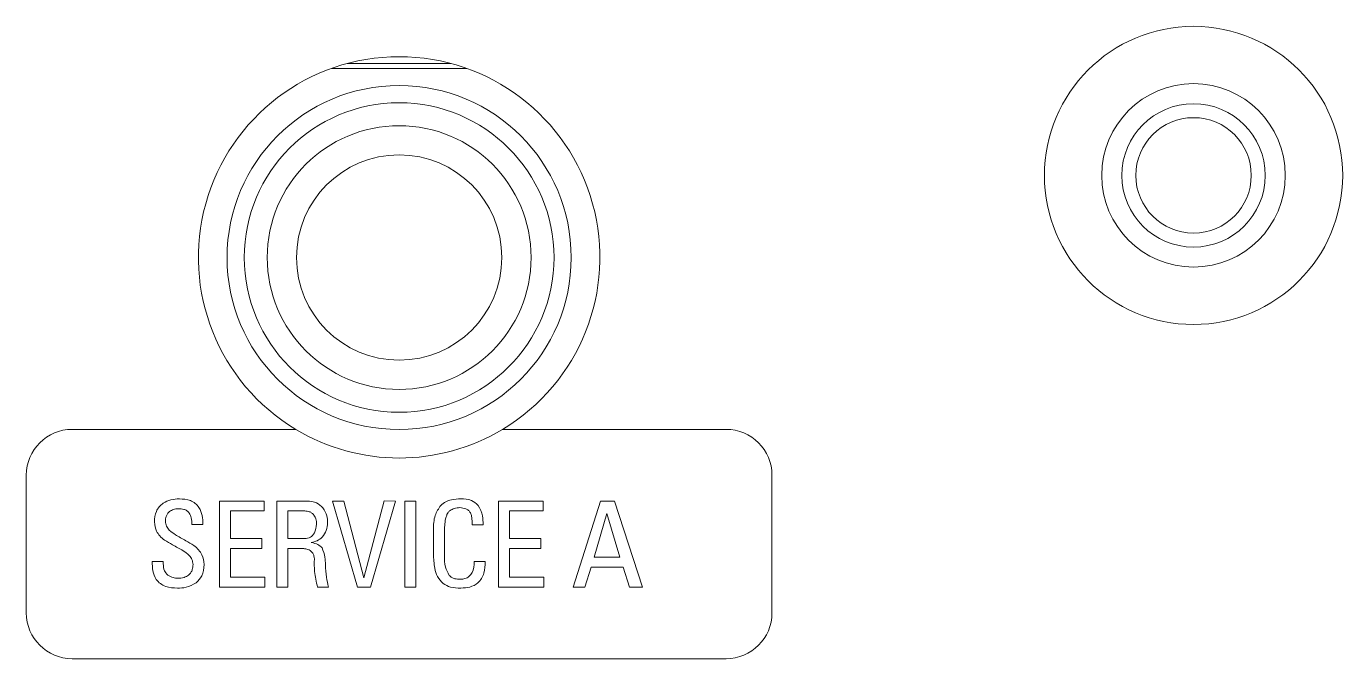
# Model space of a CAD drawing. Extents: x -194 to 239, y -574 to -265.
# Drawn here: x -128.86 to -121.61, y -303.13 to -299.65 of the extents above; entities that cross this region are included whole.
import ezdxf

# ---------------------------------------------------------------- set-up
doc = ezdxf.new("R2010")
doc.units = 0
doc.header["$LTSCALE"] = 0.5
doc.layers.get('0').update_dxf_attribs({"linetype": 'CONTINUOUS'})

msp = doc.modelspace()

# ---------------------------------------------------------------- linework, layer by layer
at = {"color": 7, "linetype": 'Continuous', "lineweight": 5}
for p, q in [((-127.09093, -299.85169), (-126.51911, -299.85169)), ((-127.17629, -299.87827), (-126.43375, -299.87827)), ((-126.43376, -299.87827), (-127.17628, -299.87827)), ((-127.37481, -301.86849), (-128.60656, -301.86849)), ((-125.00349, -301.86849), (-126.23524, -301.86849)), ((-128.8594, -302.12134), (-128.8594, -302.87988)), ((-124.75064, -302.87988), (-124.75064, -302.12134)), ((-127.79509, -302.26356), (-127.54902, -302.26356)), ((-127.79509, -302.73765), (-127.79509, -302.26356)), ((-127.54902, -302.31827), (-127.73431, -302.31827)), ((-127.73431, -302.31827), (-127.73431, -302.47022)), ((-127.54902, -302.26356), (-127.54902, -302.31827)), ((-127.47903, -302.73765), (-127.47903, -302.26356)), ((-127.47903, -302.26356), (-127.31407, -302.26356)), ((-127.41825, -302.31827), (-127.41825, -302.47022)), ((-127.32518, -302.31827), (-127.41825, -302.31827)), ((-127.03533, -302.73765), (-127.17247, -302.26356)), ((-127.17247, -302.26356), (-127.10903, -302.26423)), ((-127.10903, -302.26423), (-126.99915, -302.68789)), ((-126.99915, -302.68789), (-126.88775, -302.26318)), ((-126.82602, -302.26356), (-126.96296, -302.73765)), ((-126.88775, -302.26318), (-126.82602, -302.26356)), ((-126.77397, -302.26356), (-126.71319, -302.26356)), ((-126.77397, -302.73765), (-126.77397, -302.26356)), ((-126.71319, -302.26356), (-126.71319, -302.73765)), ((-126.25734, -302.26356), (-126.01127, -302.26356)), ((-126.25734, -302.73765), (-126.25734, -302.26356)), ((-126.01127, -302.31827), (-126.19656, -302.31827)), ((-126.19656, -302.31827), (-126.19656, -302.47022)), ((-126.01127, -302.26356), (-126.01127, -302.31827)), ((-125.84622, -302.73765), (-125.69588, -302.26356)), ((-125.69588, -302.26356), (-125.61905, -302.26356)), ((-125.61905, -302.26356), (-125.46482, -302.73765)), ((-127.88626, -302.39234), (-127.94704, -302.39234)), ((-126.34243, -302.39434), (-126.40321, -302.39434)), ((-125.66036, -302.33299), (-125.73045, -302.57354)), ((-125.58847, -302.57354), (-125.66036, -302.33299)), ((-127.73431, -302.47022), (-127.56213, -302.47022)), ((-127.56213, -302.47022), (-127.56213, -302.52492)), ((-127.41825, -302.47022), (-127.32584, -302.47022)), ((-126.61594, -302.55645), (-126.61594, -302.42292)), ((-126.55516, -302.43612), (-126.55516, -302.56433)), ((-126.19656, -302.47022), (-126.02438, -302.47022)), ((-126.02438, -302.47022), (-126.02438, -302.52492)), ((-127.73431, -302.52492), (-127.73431, -302.68295)), ((-127.56213, -302.52492), (-127.73431, -302.52492)), ((-127.34569, -302.52492), (-127.41825, -302.52492)), ((-127.41825, -302.52492), (-127.41825, -302.73765)), ((-126.02438, -302.52492), (-126.19656, -302.52492)), ((-126.19656, -302.52492), (-126.19656, -302.68295)), ((-128.16585, -302.59653), (-128.10507, -302.59653)), ((-128.10507, -302.59653), (-128.10507, -302.60944)), ((-126.39106, -302.59786), (-126.33028, -302.59786)), ((-125.73045, -302.57354), (-125.58847, -302.57354)), ((-127.73431, -302.68295), (-127.54503, -302.68295)), ((-127.54503, -302.68295), (-127.54503, -302.73765)), ((-126.19656, -302.68295), (-126.00728, -302.68295)), ((-126.00728, -302.68295), (-126.00728, -302.73765)), ((-125.74773, -302.62825), (-125.78259, -302.73841)), ((-125.57071, -302.62825), (-125.74773, -302.62825)), ((-125.53491, -302.73841), (-125.57071, -302.62825)), ((-127.54503, -302.73765), (-127.79509, -302.73765)), ((-127.41825, -302.73765), (-127.47903, -302.73765)), ((-127.19478, -302.73765), (-127.2549, -302.73765)), ((-126.96296, -302.73765), (-127.03533, -302.73765)), ((-126.71319, -302.73765), (-126.77397, -302.73765)), ((-126.00728, -302.73765), (-126.25734, -302.73765)), ((-125.78259, -302.73841), (-125.84622, -302.73765)), ((-125.46482, -302.73765), (-125.53491, -302.73841)), ((-128.60656, -303.13273), (-125.00349, -303.13273))]:
    msp.add_line(p, q, dxfattribs=at)
for centre, radius in [((-122.42761, -300.46835), 0.82175), ((-126.80502, -300.92127), 0.94818), ((-122.42761, -300.46835), 0.50569), ((-126.80502, -300.92127), 0.85336), ((-122.42761, -300.46835), 0.39507), ((-122.42761, -300.46835), 0.31811), ((-126.80502, -300.92127), 0.72694), ((-126.80502, -300.92127), 0.56575)]:
    msp.add_circle(centre, radius, dxfattribs=at)
for centre, radius, start, end in [((-126.80502, -300.92031), 1.10621, 301.002719, 238.997281), ((-126.80502, -300.92127), 0.94818, 0, 180), ((-126.80502, -300.92127), 0.72694, 0, 180), ((-126.80502, -300.92127), 0.56575, 180, 0), ((-128.60656, -302.12134), 0.25285, 90, 180), ((-126.80502, -300.92031), 1.10621, 238.997281, 301.002719), ((-125.00349, -302.12134), 0.25285, 0, 90), ((-128.60656, -302.87988), 0.25285, 180, 270), ((-125.00349, -302.87988), 0.25285, 270, 0)]:
    msp.add_arc(centre, radius, start, end, dxfattribs=at)
for points, knots in [([(-128.15369, -302.37905), (-128.15204, -302.35898), (-128.14875, -302.31897), (-128.11009, -302.27518), (-128.06292, -302.25409), (-128.03171, -302.2523), (-128.01608, -302.25141)], [0, 0, 0, 0, 0.2800046, 0.558485, 0.778985, 1, 1, 1, 1]), ([(-128.01608, -302.25141), (-127.99534, -302.25264), (-127.95408, -302.2551), (-127.90569, -302.2929), (-127.88827, -302.34397), (-127.88693, -302.3762), (-127.88626, -302.39234)], [0, 0, 0, 0, 0.2806003, 0.5581795, 0.7786589, 1, 1, 1, 1]), ([(-126.57568, -302.2874), (-126.56703, -302.28034), (-126.54971, -302.2662), (-126.51129, -302.25362), (-126.4827, -302.25225), (-126.46523, -302.25141)], [0, 0, 0, 0, 0.27962, 0.5597661, 1, 1, 1, 1]), ([(-126.46523, -302.25141), (-126.44477, -302.25216), (-126.40833, -302.25349), (-126.381, -302.27713), (-126.36902, -302.2875)], [0, 0, 0, 0, 0.5615561, 1, 1, 1, 1]), ([(-128.06993, -302.32112), (-128.07407, -302.32503), (-128.08235, -302.33286), (-128.09131, -302.35157), (-128.0923, -302.36621), (-128.09291, -302.37515)], [0, 0, 0, 0, 0.2800355, 0.5602292, 1, 1, 1, 1]), ([(-128.01998, -302.30611), (-128.03005, -302.30659), (-128.04805, -302.30744), (-128.06325, -302.31694), (-128.06993, -302.32112)], [0, 0, 0, 0, 0.5602206, 1, 1, 1, 1]), ([(-127.96147, -302.32985), (-127.96562, -302.3253), (-127.97392, -302.3162), (-127.99458, -302.30747), (-128.01034, -302.30663), (-128.01998, -302.30611)], [0, 0, 0, 0, 0.2795663, 0.5596068, 1, 1, 1, 1]), ([(-127.27427, -302.34182), (-127.27784, -302.33768), (-127.28496, -302.32939), (-127.30256, -302.32004), (-127.3166, -302.31894), (-127.32518, -302.31827)], [0, 0, 0, 0, 0.2802443, 0.5604596, 1, 1, 1, 1]), ([(-127.31407, -302.26356), (-127.29492, -302.26488), (-127.26076, -302.26722), (-127.23611, -302.29054), (-127.22527, -302.30079)], [0, 0, 0, 0, 0.5603936, 1, 1, 1, 1]), ([(-127.22527, -302.30079), (-127.21663, -302.31501), (-127.20116, -302.34045), (-127.19996, -302.37006), (-127.19944, -302.38313)], [0, 0, 0, 0, 0.5586391, 1, 1, 1, 1]), ([(-126.61594, -302.42292), (-126.61543, -302.39528), (-126.61452, -302.34606), (-126.58752, -302.30528), (-126.57568, -302.2874)], [0, 0, 0, 0, 0.561639, 1, 1, 1, 1]), ([(-126.52373, -302.31589), (-126.52795, -302.31912), (-126.53547, -302.32487), (-126.53958, -302.33335), (-126.54139, -302.33707)], [0, 0, 0, 0, 0.5609823, 1, 1, 1, 1]), ([(-126.46998, -302.30003), (-126.48075, -302.30066), (-126.49998, -302.30178), (-126.51647, -302.31158), (-126.52373, -302.31589)], [0, 0, 0, 0, 0.5600212, 1, 1, 1, 1]), ([(-126.40321, -302.39434), (-126.40267, -302.37117), (-126.40198, -302.34218), (-126.42194, -302.31423), (-126.44206, -302.30334), (-126.45881, -302.30135), (-126.46998, -302.30003)], [0, 0, 0, 0, 0.4985764, 0.6239398, 0.7493633, 1, 1, 1, 1]), ([(-126.36902, -302.2875), (-126.35967, -302.30634), (-126.34289, -302.34014), (-126.34257, -302.37772), (-126.34243, -302.39434)], [0, 0, 0, 0, 0.5577464, 1, 1, 1, 1]), ([(-128.09832, -302.47933), (-128.11562, -302.46419), (-128.1465, -302.43714), (-128.1515, -302.3968), (-128.15369, -302.37905)], [0, 0, 0, 0, 0.5598374, 1, 1, 1, 1]), ([(-128.09291, -302.37515), (-128.0917, -302.38416), (-128.08928, -302.4022), (-128.06923, -302.42868), (-128.04998, -302.44155), (-128.03821, -302.44942)], [0, 0, 0, 0, 0.279317, 0.5593918, 1, 1, 1, 1]), ([(-127.94704, -302.39234), (-127.94718, -302.38001), (-127.94744, -302.35804), (-127.9572, -302.33845), (-127.96147, -302.32985)], [0, 0, 0, 0, 0.5612049, 1, 1, 1, 1]), ([(-127.32584, -302.47022), (-127.31482, -302.46903), (-127.2928, -302.46667), (-127.26483, -302.43564), (-127.26197, -302.40754), (-127.26022, -302.39035)], [0, 0, 0, 0, 0.2801954, 0.5597155, 1, 1, 1, 1]), ([(-127.19944, -302.38313), (-127.20061, -302.39767), (-127.20294, -302.42671), (-127.22543, -302.46181), (-127.25575, -302.48447), (-127.27791, -302.49004), (-127.28899, -302.49282)], [0, 0, 0, 0, 0.2800877, 0.5595365, 0.7796136, 1, 1, 1, 1]), ([(-127.26022, -302.39035), (-127.26071, -302.38062), (-127.26159, -302.36326), (-127.2704, -302.34837), (-127.27427, -302.34182)], [0, 0, 0, 0, 0.5601931, 1, 1, 1, 1]), ([(-126.55127, -302.37003), (-126.55261, -302.38233), (-126.555, -302.4043), (-126.55511, -302.4264), (-126.55516, -302.43612)], [0, 0, 0, 0, 0.5598989, 1, 1, 1, 1]), ([(-126.54139, -302.33707), (-126.54356, -302.34313), (-126.54742, -302.35395), (-126.55009, -302.36511), (-126.55127, -302.37003)], [0, 0, 0, 0, 0.5601025, 1, 1, 1, 1]), ([(-128.03821, -302.44942), (-128.01903, -302.46033), (-127.98478, -302.47981), (-127.95059, -302.4994), (-127.93555, -302.50802)], [0, 0, 0, 0, 0.5600031, 1, 1, 1, 1]), ([(-127.99566, -302.53727), (-128.01488, -302.52654), (-128.04919, -302.50739), (-128.08331, -302.48791), (-128.09832, -302.47933)], [0, 0, 0, 0, 0.5600041, 1, 1, 1, 1]), ([(-127.94096, -302.61286), (-127.94216, -302.60376), (-127.94455, -302.58552), (-127.96447, -302.55852), (-127.98383, -302.54533), (-127.99566, -302.53727)], [0, 0, 0, 0, 0.2793265, 0.559441, 1, 1, 1, 1]), ([(-127.93555, -302.50802), (-127.91807, -302.52406), (-127.88684, -302.55274), (-127.88222, -302.59448), (-127.88018, -302.61286)], [0, 0, 0, 0, 0.5595151, 1, 1, 1, 1]), ([(-127.30125, -302.53328), (-127.30931, -302.53043), (-127.32372, -302.52533), (-127.33897, -302.52505), (-127.34569, -302.52492)], [0, 0, 0, 0, 0.5594387, 1, 1, 1, 1]), ([(-127.27237, -302.58295), (-127.27269, -302.57727), (-127.27333, -302.56594), (-127.28132, -302.54655), (-127.2937, -302.5383), (-127.30125, -302.53328)], [0, 0, 0, 0, 0.2812793, 0.5619783, 1, 1, 1, 1]), ([(-127.28899, -302.49282), (-127.27634, -302.49526), (-127.25381, -302.49961), (-127.2372, -302.51523), (-127.22992, -302.52207)], [0, 0, 0, 0, 0.5618162, 1, 1, 1, 1]), ([(-127.22992, -302.52207), (-127.22333, -302.53876), (-127.2115, -302.56868), (-127.21156, -302.60076), (-127.21159, -302.61495)], [0, 0, 0, 0, 0.5577662, 1, 1, 1, 1]), ([(-128.027, -302.74373), (-128.04899, -302.74268), (-128.09267, -302.7406), (-128.14598, -302.70261), (-128.16383, -302.64783), (-128.16518, -302.61365), (-128.16585, -302.59653)], [0, 0, 0, 0, 0.2809679, 0.5581372, 0.7785805, 1, 1, 1, 1]), ([(-128.10507, -302.60944), (-128.1043, -302.62279), (-128.10292, -302.64661), (-128.08699, -302.66407), (-128.08, -302.67174)], [0, 0, 0, 0, 0.560721, 1, 1, 1, 1]), ([(-127.96537, -302.67212), (-127.96088, -302.66781), (-127.9519, -302.6592), (-127.94259, -302.63857), (-127.94158, -302.62261), (-127.94096, -302.61286)], [0, 0, 0, 0, 0.2800846, 0.5601105, 1, 1, 1, 1]), ([(-127.88018, -302.61286), (-127.88168, -302.6351), (-127.88436, -302.67478), (-127.91207, -302.70275), (-127.92425, -302.71505)], [0, 0, 0, 0, 0.5605417, 1, 1, 1, 1]), ([(-127.2549, -302.73765), (-127.26156, -302.70919), (-127.27349, -302.65825), (-127.27272, -302.606), (-127.27237, -302.58295)], [0, 0, 0, 0, 0.5587305, 1, 1, 1, 1]), ([(-127.21159, -302.61495), (-127.21025, -302.63812), (-127.20785, -302.67948), (-127.19877, -302.71988), (-127.19478, -302.73765)], [0, 0, 0, 0, 0.5601183, 1, 1, 1, 1]), ([(-126.56238, -302.71885), (-126.57366, -302.7067), (-126.59626, -302.68233), (-126.61309, -302.62451), (-126.61486, -302.58227), (-126.61594, -302.55645)], [0, 0, 0, 0, 0.2789274, 0.5591854, 1, 1, 1, 1]), ([(-126.55516, -302.56433), (-126.55513, -302.58596), (-126.55507, -302.62445), (-126.5373, -302.65839), (-126.52952, -302.67326)], [0, 0, 0, 0, 0.5619702, 1, 1, 1, 1]), ([(-126.46808, -302.69511), (-126.45929, -302.6945), (-126.44175, -302.69328), (-126.41815, -302.67998), (-126.39478, -302.64878), (-126.39259, -302.61885), (-126.39106, -302.59786)], [0, 0, 0, 0, 0.1872996, 0.3740554, 0.5610943, 1, 1, 1, 1]), ([(-126.33028, -302.59786), (-126.33132, -302.61916), (-126.3334, -302.66156), (-126.36435, -302.71588), (-126.41503, -302.74104), (-126.44841, -302.74283), (-126.46513, -302.74373)], [0, 0, 0, 0, 0.2809723, 0.5593354, 0.7791154, 1, 1, 1, 1]), ([(-128.08, -302.67174), (-128.07055, -302.67751), (-128.05366, -302.68784), (-128.03398, -302.68866), (-128.02529, -302.68903)], [0, 0, 0, 0, 0.5589026, 1, 1, 1, 1]), ([(-128.02529, -302.68903), (-128.01326, -302.68859), (-127.99181, -302.68782), (-127.97344, -302.67691), (-127.96537, -302.67212)], [0, 0, 0, 0, 0.5607602, 1, 1, 1, 1]), ([(-126.52952, -302.67326), (-126.5249, -302.67755), (-126.51564, -302.68614), (-126.49407, -302.69381), (-126.47793, -302.69462), (-126.46808, -302.69511)], [0, 0, 0, 0, 0.2795666, 0.5597861, 1, 1, 1, 1]), ([(-127.92425, -302.71505), (-127.94222, -302.72483), (-127.97442, -302.74234), (-128.01089, -302.7433), (-128.027, -302.74373)], [0, 0, 0, 0, 0.558432, 1, 1, 1, 1]), ([(-126.46513, -302.74373), (-126.4845, -302.74333), (-126.51902, -302.74261), (-126.54916, -302.7261), (-126.56238, -302.71885)], [0, 0, 0, 0, 0.5611185, 1, 1, 1, 1])]:
    msp.add_open_spline(points, degree=3, knots=knots, dxfattribs=at)

doc.saveas('drawing.dxf')
